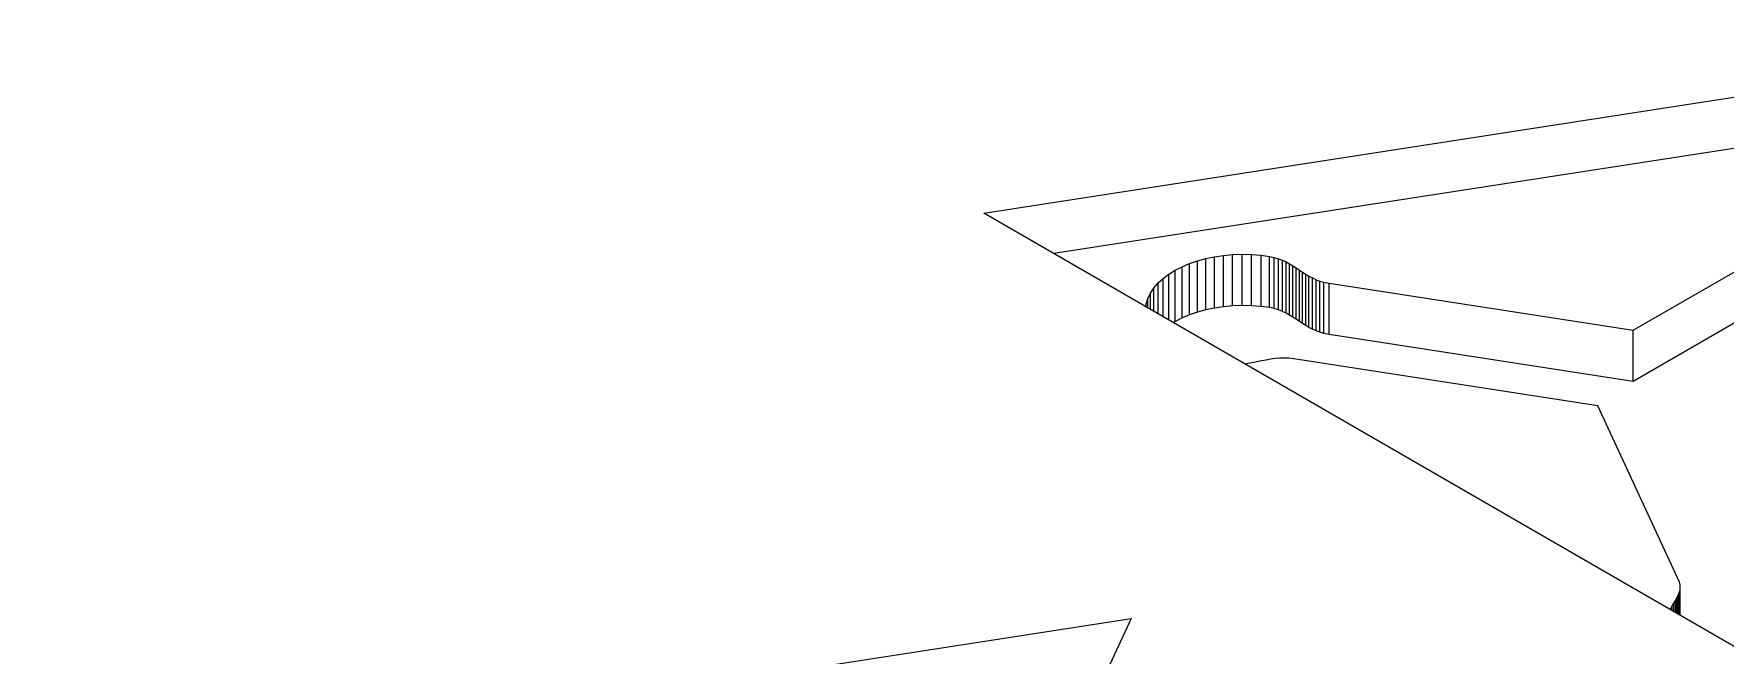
# Model space of a CAD drawing. Header units: inches. Extents: x 2.5 to 18.9, y 2.6 to 12.3.
# Drawn here: x 7.15 to 8.834, y 9.879 to 10.497 of the extents above; entities that cross this region are included whole.
import ezdxf

# ---------------------------------------------------------------- set-up
doc = ezdxf.new("R2010")
doc.units = ezdxf.units.IN
doc.header["$MEASUREMENT"] = 0

# ---------------------------------------------------------------- blocks, each defined once
blk = doc.blocks.new('A$C39963D99')
at = {"color": 0, "linetype": 'Continuous', "lineweight": 0, "extrusion": (3.33067e-16, 0.816497, 0.57735)}
for p, q in [((11.2309, -0.2823), (12.386, -0.1036)), ((12.3605, -0.1586), (11.3006, -0.3225)), ((12.0766, -0.7705), (11.2309, -0.2823)), ((11.8774, -0.3988), (12.0998, -0.2704)), ((11.4215, -0.339), (11.4284, -0.3355)), ((11.4284, -0.3355), (11.4358, -0.3323)), ((11.4284, -0.3865), (11.4284, -0.3355)), ((11.4358, -0.3323), (11.4437, -0.3296)), ((11.4358, -0.3834), (11.4358, -0.3323)), ((11.4437, -0.3296), (11.452, -0.3274)), ((11.4437, -0.3807), (11.4437, -0.3296)), ((11.452, -0.3274), (11.4607, -0.3256)), ((11.452, -0.3784), (11.452, -0.3274)), ((11.4607, -0.3256), (11.4696, -0.3242)), ((11.4607, -0.3766), (11.4607, -0.3256)), ((11.4696, -0.3242), (11.4788, -0.3234)), ((11.4696, -0.3753), (11.4696, -0.3242)), ((11.4788, -0.3234), (11.4881, -0.3231)), ((11.4788, -0.3744), (11.4788, -0.3234)), ((11.4881, -0.3741), (11.4881, -0.3231)), ((11.4881, -0.3231), (11.4976, -0.3233)), ((11.4976, -0.3743), (11.4976, -0.3233)), ((11.4976, -0.3233), (11.5071, -0.3241)), ((11.5071, -0.3751), (11.5071, -0.3241)), ((11.5071, -0.3241), (11.5155, -0.3252)), ((11.5155, -0.3762), (11.5155, -0.3252)), ((11.5155, -0.3252), (11.5201, -0.3262)), ((11.5201, -0.3772), (11.5201, -0.3262)), ((11.5201, -0.3262), (11.5244, -0.3275)), ((11.5244, -0.3785), (11.5244, -0.3275)), ((11.5244, -0.3275), (11.5283, -0.329)), ((11.5283, -0.38), (11.5283, -0.329)), ((11.5283, -0.329), (11.532, -0.3307)), ((11.532, -0.3818), (11.532, -0.3307)), ((11.532, -0.3307), (11.5355, -0.3326)), ((11.5355, -0.3837), (11.5355, -0.3326)), ((11.5355, -0.3326), (11.5388, -0.3346)), ((11.5388, -0.3857), (11.5388, -0.3346)), ((11.5388, -0.3346), (11.5421, -0.3367)), ((11.5421, -0.3877), (11.5421, -0.3367)), ((11.5421, -0.3367), (11.5452, -0.3388)), ((12.0998, -0.3214), (11.8774, -0.4498)), ((11.4003, -0.3567), (11.4045, -0.3517)), ((11.4045, -0.3517), (11.4095, -0.3471)), ((11.4045, -0.3825), (11.4045, -0.3517)), ((11.4095, -0.3471), (11.4152, -0.3429)), ((11.4095, -0.3854), (11.4095, -0.3471)), ((11.4152, -0.3429), (11.4215, -0.339)), ((11.4152, -0.3887), (11.4152, -0.3429)), ((11.4215, -0.39), (11.4215, -0.339)), ((11.5452, -0.3899), (11.5452, -0.3388)), ((11.5452, -0.3388), (11.5484, -0.3409)), ((11.5484, -0.392), (11.5484, -0.3409)), ((11.5484, -0.3409), (11.5516, -0.343)), ((11.5516, -0.394), (11.5516, -0.343)), ((11.5516, -0.343), (11.5548, -0.3449)), ((11.5548, -0.396), (11.5548, -0.3449)), ((11.5548, -0.3449), (11.5582, -0.3467)), ((11.5582, -0.3978), (11.5582, -0.3467)), ((11.5582, -0.3467), (11.5618, -0.3484)), ((11.5618, -0.3994), (11.5618, -0.3484)), ((11.5618, -0.3484), (11.5655, -0.3498)), ((11.5655, -0.4008), (11.5655, -0.3498)), ((11.5655, -0.3498), (11.5696, -0.351)), ((11.5696, -0.402), (11.5696, -0.351)), ((11.5696, -0.351), (11.575, -0.352)), ((11.575, -0.4031), (11.575, -0.352)), ((11.575, -0.352), (11.8774, -0.3988)), ((11.3928, -0.3729), (11.3943, -0.3674)), ((11.3943, -0.3674), (11.3969, -0.3619)), ((11.3943, -0.3766), (11.3943, -0.3674)), ((11.3969, -0.3619), (11.4003, -0.3567)), ((11.3969, -0.3781), (11.3969, -0.3619)), ((11.4003, -0.3801), (11.4003, -0.3567)), ((11.3925, -0.3756), (11.3928, -0.3729)), ((11.3928, -0.3757), (11.3928, -0.3729)), ((11.4284, -0.3865), (11.4215, -0.39)), ((11.4358, -0.3834), (11.4284, -0.3865)), ((11.4437, -0.3807), (11.4358, -0.3834)), ((11.452, -0.3784), (11.4437, -0.3807)), ((11.4607, -0.3766), (11.452, -0.3784)), ((11.4696, -0.3753), (11.4607, -0.3766)), ((11.4788, -0.3744), (11.4696, -0.3753)), ((11.4881, -0.3741), (11.4788, -0.3744)), ((11.4976, -0.3743), (11.4881, -0.3741)), ((11.5071, -0.3751), (11.4976, -0.3743)), ((11.5155, -0.3762), (11.5071, -0.3751)), ((11.5201, -0.3772), (11.5155, -0.3762)), ((11.5244, -0.3785), (11.5201, -0.3772)), ((11.5283, -0.38), (11.5244, -0.3785)), ((11.532, -0.3818), (11.5283, -0.38)), ((11.5355, -0.3837), (11.532, -0.3818)), ((11.5388, -0.3857), (11.5355, -0.3837)), ((11.5421, -0.3877), (11.5388, -0.3857)), ((11.4215, -0.39), (11.4196, -0.3912)), ((11.5452, -0.3899), (11.5421, -0.3877)), ((11.5484, -0.392), (11.5452, -0.3899)), ((11.5516, -0.394), (11.5484, -0.392)), ((11.5548, -0.396), (11.5516, -0.394)), ((11.5582, -0.3978), (11.5548, -0.396)), ((11.5618, -0.3994), (11.5582, -0.3978)), ((11.5655, -0.4008), (11.5618, -0.3994)), ((11.5696, -0.402), (11.5655, -0.4008)), ((11.575, -0.4031), (11.5696, -0.402)), ((11.8774, -0.4498), (11.575, -0.4031)), ((11.8774, -0.4498), (11.8774, -0.3988)), ((11.4937, -0.432), (11.4909, -0.4324)), ((11.4983, -0.4311), (11.4937, -0.432)), ((11.5029, -0.4302), (11.4983, -0.4311)), ((11.5074, -0.4293), (11.5029, -0.4302)), ((11.512, -0.4284), (11.5074, -0.4293)), ((11.5165, -0.4276), (11.512, -0.4284)), ((11.521, -0.427), (11.5165, -0.4276)), ((11.5256, -0.4266), (11.521, -0.427)), ((11.5301, -0.4265), (11.5256, -0.4266)), ((11.5346, -0.4267), (11.5301, -0.4265)), ((11.5396, -0.4272), (11.5346, -0.4267)), ((11.8423, -0.4741), (11.5396, -0.4272)), ((11.9237, -0.6494), (11.8423, -0.4741)), ((11.9244, -0.6523), (11.9237, -0.6494)), ((11.9242, -0.6575), (11.9245, -0.6549)), ((11.9245, -0.6549), (11.9244, -0.6523)), ((11.9245, -0.6827), (11.9245, -0.6549)), ((11.9151, -0.6758), (11.9165, -0.6732)), ((11.9165, -0.6732), (11.9181, -0.6706)), ((11.9165, -0.6781), (11.9165, -0.6732)), ((11.9181, -0.6706), (11.9196, -0.6679)), ((11.9181, -0.679), (11.9181, -0.6706)), ((11.9196, -0.6679), (11.921, -0.6653)), ((11.9196, -0.6799), (11.9196, -0.6679)), ((11.921, -0.6653), (11.9223, -0.6627)), ((11.921, -0.6807), (11.921, -0.6653)), ((11.9223, -0.6627), (11.9234, -0.6601)), ((11.9223, -0.6815), (11.9223, -0.6627)), ((11.9234, -0.6601), (11.9242, -0.6575)), ((11.9234, -0.6821), (11.9234, -0.6601)), ((11.9242, -0.6825), (11.9242, -0.6575)), ((10.2228, -0.8643), (11.3779, -0.6856)), ((11.3779, -0.6856), (11.0685, -1.3525)), ((11.9146, -0.677), (11.9151, -0.6758)), ((11.9151, -0.6773), (11.9151, -0.6758))]:
    blk.add_line(p, q, dxfattribs=at)

msp = doc.modelspace()

# ---------------------------------------------------------------- block references
msp.add_blockref('A$C39963D99', (-3.1356, 10.6011))

doc.saveas('drawing.dxf')
